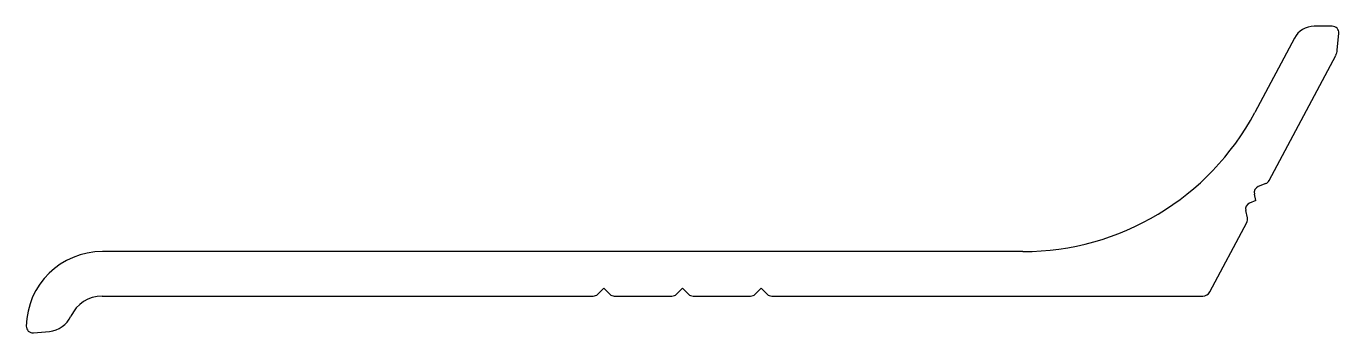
# Model space of a CAD drawing. Extents: x 2971.8 to 3021.8, y 1699.5 to 1711.2.
import ezdxf

# ---------------------------------------------------------------- set-up
doc = ezdxf.new("R2010")
doc.units = 0
doc.layers.get('0').update_dxf_attribs({"linetype": 'CONTINUOUS'})

msp = doc.modelspace()

# ---------------------------------------------------------------- linework, layer by layer
for p, q in [((3021.528, 1711.23), (3020.84, 1711.23)), ((3020.089, 1710.779), (3018.577, 1707.935)), ((3021.72, 1710.309), (3021.777, 1710.958)), ((3019.122, 1705.338), (3021.663, 1710.118)), ((3018.995, 1705.224), (3018.713, 1705.11)), ((3018.618, 1704.577), (3018.383, 1704.482)), ((3018.618, 1704.577), (3018.563, 1704.824)), ((3018.296, 1703.912), (3018.233, 1704.197)), ((3016.862, 1701.089), (3018.273, 1703.741)), ((3009.748, 1702.63), (2974.678, 1702.63)), ((2993.551, 1701.003), (2993.778, 1701.23)), ((2993.778, 1701.23), (2994.005, 1701.003)), ((2996.551, 1701.003), (2996.778, 1701.23)), ((2996.778, 1701.23), (2997.005, 1701.003)), ((2999.551, 1701.003), (2999.778, 1701.23)), ((2999.778, 1701.23), (3000.005, 1701.003)), ((2974.665, 1700.93), (2993.374, 1700.93)), ((2994.181, 1700.93), (2996.374, 1700.93)), ((2997.181, 1700.93), (2999.374, 1700.93)), ((3000.181, 1700.93), (3016.597, 1700.93)), ((2972.05, 1699.532), (2972.658, 1699.585))]:
    msp.add_line(p, q)
for centre, radius, start, end in [((3020.84, 1710.38), 0.85, 90, 152), ((3021.528, 1710.98), 0.25, 355, 90), ((3021.222, 1710.353), 0.5, 332, 355), ((3009.748, 1712.63), 10, 270, 332), ((3018.807, 1704.878), 0.25, 112.0261, 192.51), ((3018.901, 1705.456), 0.25, 292.0261, 332), ((3018.477, 1704.251), 0.25, 112.0261, 192.51), ((3018.052, 1703.858), 0.25, 332, 12.51), ((2974.678, 1699.73), 2.9, 90, 178.8973), ((2993.374, 1701.18), 0.25, 270, 315), ((2994.181, 1701.18), 0.25, 225, 270), ((2996.374, 1701.18), 0.25, 270, 315), ((2997.181, 1701.18), 0.25, 225, 270), ((2999.374, 1701.18), 0.25, 270, 315), ((3000.181, 1701.18), 0.25, 225, 270), ((3016.597, 1701.23), 0.3, 270, 332), ((2974.665, 1699.63), 1.3, 90, 155.5673), ((2972.571, 1700.581), 1, 275, 335.5673), ((2972.028, 1699.781), 0.25, 178.8973, 275)]:
    msp.add_arc(centre, radius, start, end)

doc.saveas('drawing.dxf')
